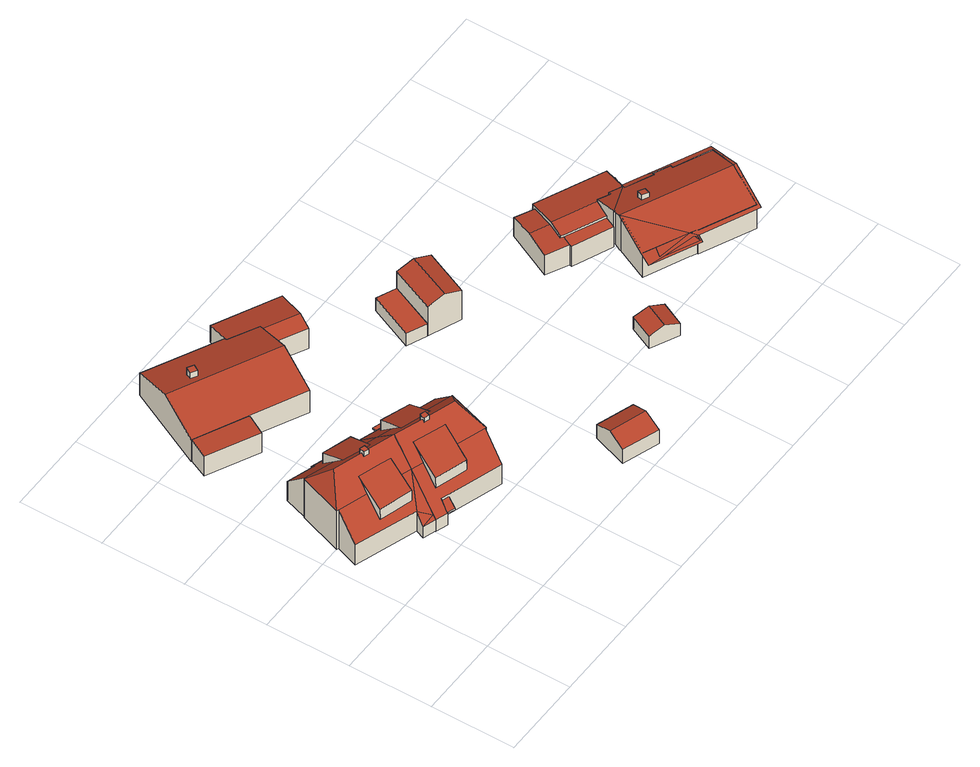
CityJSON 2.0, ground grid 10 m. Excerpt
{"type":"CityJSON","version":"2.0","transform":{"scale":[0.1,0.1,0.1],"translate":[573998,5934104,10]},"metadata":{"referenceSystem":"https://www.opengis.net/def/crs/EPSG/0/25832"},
"CityObjects":{
"building1":{"type":"Building","attributes":{"Grundfläche 2D":"108.742062","Grundhöhe NN":"11.982"},"children":["building1-1"],"geometry":[{"type":"Solid","lod":"3","boundaries":[[[[0,1,2,3,4]],[[5,6,7,8]],[[5,8,9,10,11,12,13,14,15,16,17]],[[18,10,9,19,20,17,16,21,22,23]],[[13,12,24,25,26,1,0,4,27,28,15,14]],[[27,29,30,26,25,31,32,28]],[[33,28,32]],[[34,33,35]],[[24,12,11]],[[35,33,32]],[[4,3,29,27]],[[2,1,26,30]],[[3,2,30,29]],[[8,7,19,9]],[[6,5,17,20]],[[7,6,20,19]],[[11,10,36,37]],[[24,11,37,38]],[[25,24,38,39]],[[31,25,39,40]],[[32,31,40,41]],[[35,32,41,42]],[[34,35,42,43]],[[21,16,15,28,33,34,43,44]],[[22,21,44,45]],[[23,22,45,46]],[[18,23,46,47]],[[10,18,47,36]],[[38,37,36,47,46,45,44,43,42,41,40,39]]]],"semantics":{"surfaces":[{"type":"RoofSurface"},{"type":"WallSurface"},{"type":"GroundSurface"}],"values":[[0,0,0,0,0,0,0,0,0,0,1,1,1,1,1,1,1,1,1,1,1,1,1,1,1,1,1,1,2]]}}]},
"building1-1":{"type":"BuildingInstallation","parents":["building1"],"geometry":[{"type":"MultiSurface","lod":"3","boundaries":[[[48,49,50,51,52]],[[49,53,13,54,50]],[[51,50,54,55]],[[55,14,56,48,52,51]],[[49,48,56,53]]],"semantics":{"surfaces":[{"type":"RoofSurface"},{"type":"WallSurface"}],"values":[0,1,1,1,1]}}]},
"building2":{"type":"Building","attributes":{"Grundfläche 2D":"108.473473","Grundhöhe NN":"11.900"},"children":["building2-1","building2-2","building2-3"],"geometry":[{"type":"Solid","lod":"3","boundaries":[[[[57,58,59,60,61,62,63,64]],[[65,66,67,68,69]],[[70,21,16,71,72,73,74,75,76,77]],[[75,74,61,60,59,58,57,78,71,16,15,79,80,81,82]],[[28,83,84,66,65,69,85,86,87,81,80,79,15]],[[88,89,90,86,85,91,92,83,28,34,93,94]],[[82,81,87]],[[72,71,78,57,64,63]],[[62,61,74,73]],[[63,62,73,72]],[[69,68,91,85]],[[84,83,92,67,66]],[[68,67,92,91]],[[34,28,15,16,21,95,96]],[[76,75,97,98]],[[77,76,98,99]],[[70,77,99,100]],[[70,100,95,21]],[[93,34,96,101]],[[102,103,88,94,93,101,104,105]],[[90,89,88,103,102,105,106,107]],[[86,90,107,108]],[[87,86,108,109]],[[82,87,109,110]],[[75,82,110,97]],[[99,98,97,110,109,108,107,106,105,104,101,96,95,100]]]],"semantics":{"surfaces":[{"type":"RoofSurface"},{"type":"WallSurface"},{"type":"GroundSurface"}],"values":[[0,0,0,0,0,0,0,1,1,1,1,1,1,1,1,1,1,1,1,1,1,1,1,1,1,2]]}}]},
"building2-1":{"type":"BuildingInstallation","parents":["building2"],"geometry":[{"type":"MultiSurface","lod":"3","boundaries":[[[111,112,113,114,115,116,117]],[[118,115,114,113,119,79]],[[120,117,116,115,118,121]],[[122,112,111,117,120,80]],[[113,112,122,119]]],"semantics":{"surfaces":[{"type":"RoofSurface"},{"type":"WallSurface"}],"values":[0,1,1,1,1]}}]},
"building2-2":{"type":"BuildingInstallation","parents":["building2"],"geometry":[{"type":"MultiSurface","lod":"3","boundaries":[[[123,124,125,126]],[[127,128,124,123]],[[125,129,130,126]],[[123,126,130,127]],[[124,128,129,125]],[[128,127,130,129]]],"semantics":{"surfaces":[{"type":"RoofSurface"},{"type":"WallSurface"},{"type":"OuterCeilingSurface"}],"values":[0,1,1,1,1,2]}}]},
"building2-3":{"type":"BuildingInstallation","parents":["building2"],"geometry":[{"type":"MultiSurface","lod":"3","boundaries":[[[131,103,132,133]],[[134,135,133,132]],[[135,136,131,133]],[[136,102,103,131]],[[102,134,132,103]],[[102,136,135,134]]],"semantics":{"surfaces":[{"type":"RoofSurface"},{"type":"WallSurface"},{"type":"OuterCeilingSurface"}],"values":[0,1,1,1,1,2]}}]},
"building3":{"type":"Building","attributes":{"Grundfläche 2D":"157.600382","Grundhöhe NN":"12.212"},"children":["building3-1"],"geometry":[{"type":"Solid","lod":"3","boundaries":[[[[137,138,139,140,141,142]],[[140,143,144,141]],[[145,146,147,148]],[[142,141,144,149,150]],[[137,142,150,151]],[[138,137,151,152]],[[139,138,152,153]],[[143,140,139,153,154]],[[147,155,149,144,143,154,156,148]],[[145,148,156,157]],[[146,145,157,158]],[[147,146,158,155]],[[150,149,155,158,157,156,154,153,152,151]]]],"semantics":{"surfaces":[{"type":"RoofSurface"},{"type":"WallSurface"},{"type":"GroundSurface"}],"values":[[0,0,0,1,1,1,1,1,1,1,1,1,2]]}}]},
"building3-1":{"type":"BuildingInstallation","parents":["building3"],"geometry":[{"type":"MultiSurface","lod":"3","boundaries":[[[159,160,161,162]],[[162,161,163,164]],[[159,162,164,165]],[[160,159,165,166]],[[161,160,166,163]]],"semantics":{"surfaces":[{"type":"RoofSurface"},{"type":"WallSurface"}],"values":[0,1,1,1,1]}}]},
"building4":{"type":"Building","attributes":{"Grundfläche 2D":"19.882182","Grundhöhe NN":"11.504"},"geometry":[{"type":"Solid","lod":"3","boundaries":[[[[167,168,169,170]],[[171,167,170,172]],[[172,170,169,173,174]],[[171,172,174,175]],[[168,167,171,175,176]],[[169,168,176,173]],[[174,173,176,175]]]],"semantics":{"surfaces":[{"type":"RoofSurface"},{"type":"WallSurface"},{"type":"GroundSurface"}],"values":[[0,0,1,1,1,1,2]]}}]},
"building5":{"type":"Building","attributes":{"Grundfläche 2D":"36.570232","Grundhöhe NN":"12.195"},"geometry":[{"type":"Solid","lod":"3","boundaries":[[[[177,178,179,138,137,142,180]],[[181,177,180,182]],[[142,137,151,150]],[[182,180,142,150,183]],[[181,182,183,184]],[[178,177,181,184,185]],[[179,178,185,186]],[[137,138,152,151]],[[138,179,186,152]],[[186,185,184,183,150,151,152]]]],"semantics":{"surfaces":[{"type":"RoofSurface"},{"type":"WallSurface"},{"type":"GroundSurface"}],"values":[[0,0,1,1,1,1,1,1,1,2]]}}]},
"building6":{"type":"Building","attributes":{"Grundfläche 2D":"14.653347","Grundhöhe NN":"11.382"},"geometry":[{"type":"Solid","lod":"3","boundaries":[[[[187,188,189,190]],[[191,192,190,189]],[[192,193,187,190]],[[193,194,188,187]],[[194,191,189,188]],[[194,193,192,191]]]],"semantics":{"surfaces":[{"type":"RoofSurface"},{"type":"WallSurface"},{"type":"GroundSurface"}],"values":[[0,1,1,1,1,2]]}}]},
"building7":{"type":"Building","attributes":{"Grundfläche 2D":"23.960905","Grundhöhe NN":"11.379"},"geometry":[{"type":"Solid","lod":"3","boundaries":[[[[195,196,197,198]],[[199,196,195,200]],[[198,197,192,191]],[[200,195,198,191,201]],[[199,200,201,202]],[[192,197,196,199,202]],[[191,192,202,201]]]],"semantics":{"surfaces":[{"type":"RoofSurface"},{"type":"WallSurface"},{"type":"GroundSurface"}],"values":[[0,0,1,1,1,1,2]]}}]},
"building8":{"type":"Building","attributes":{"Grundfläche 2D":"10.918274","Grundhöhe NN":"10.969"},"geometry":[{"type":"Solid","lod":"3","boundaries":[[[[203,204,205,206]],[[207,204,203,208]],[[206,205,209,210]],[[208,203,206,210,211]],[[207,208,211,212]],[[209,205,204,207,212]],[[211,210,209,212]]]],"semantics":{"surfaces":[{"type":"RoofSurface"},{"type":"WallSurface"},{"type":"GroundSurface"}],"values":[[0,0,1,1,1,1,2]]}}]},
"building9":{"type":"Building","attributes":{"Grundfläche 2D":"64.283424","Grundhöhe NN":"10.488"},"children":["building9-1"],"geometry":[{"type":"Solid","lod":"3","boundaries":[[[[213,214,215,216]],[[217,218,216,215,219,220,221]],[[222,223,224,225,226,227,228,229,230,231]],[[222,231,232,233,234]],[[235,217,221,236,237,238]],[[227,239,240,228]],[[229,228,240,241]],[[216,218,232,231,230,229,241,242,213]],[[235,234,233,232,218,217]],[[234,235,243,244,222]],[[223,222,244,245]],[[225,224,246,247]],[[248,239,227,226]],[[224,223,245,246]],[[226,225,247,248]],[[214,213,242,249]],[[219,215,214,249,250]],[[220,219,250,251]],[[220,236,221]],[[236,220,251,252,237]],[[238,237,252,253]],[[235,238,253,243]],[[240,239,248,247,246,245,244,243,253,252,251,250,249,242,241]]]],"semantics":{"surfaces":[{"type":"RoofSurface"},{"type":"WallSurface"},{"type":"GroundSurface"}],"values":[[0,0,0,0,0,1,1,1,1,1,1,1,1,1,1,1,1,1,1,1,1,1,2]]}}]},
"building9-1":{"type":"BuildingInstallation","parents":["building9"],"geometry":[{"type":"MultiSurface","lod":"3","boundaries":[[[254,255,256,257,258]],[[254,258,259,260]],[[257,256,261,262]],[[258,257,262,259]],[[261,256,255,254,260,263]],[[261,263,260,259,262]]],"semantics":{"surfaces":[{"type":"RoofSurface"},{"type":"WallSurface"},{"type":"OuterCeilingSurface"}],"values":[0,1,1,1,1,2]}}]},
"building10":{"type":"Building","attributes":{"Grundfläche 2D":"116.488617","Grundhöhe NN":"11.009"},"children":["building10-1"],"geometry":[{"type":"Solid","lod":"3","boundaries":[[[[264,265,266,267,268]],[[269,270,271,272,273,274]],[[269,274,269,270]],[[273,275,276,277,278,279,270,269,274]],[[280,273,272]],[[281,268,267,270,279,278,277,282,283]],[[284,269,279,285,286,287]],[[288,269,284,289]],[[290,291,292,293,274,288,289,294]],[[295,292,291,296]],[[297,298,295,296,299]],[[300,301,302,278,303,297,299,304]],[[305,302,301,306]],[[307,305,306,308]],[[309,307,308,310]],[[311,309,310,312]],[[313,311,312,314]],[[283,313,314,315]],[[281,283,315,316]],[[268,281,316,317]],[[264,268,317,318]],[[265,264,318,319]],[[266,265,319,320]],[[267,266,320,321]],[[285,267,321,286]],[[308,306,301,300,304,299,296,291,290,294,289,284,287,286,321,320,319,318,317,316,315,314,312,310]],[[279,270,267,285]],[[269,288,274,272,271,270]],[[270,279,269]],[[274,280,272]],[[280,274,273]],[[277,276,275,273,274,293,292,295,298,297,303,278]],[[307,309,311,313,283,282,277,278,302,305]]]],"semantics":{"surfaces":[{"type":"RoofSurface"},{"type":"WallSurface"},{"type":"GroundSurface"}],"values":[[0,0,0,0,0,0,1,1,1,1,1,1,1,1,1,1,1,1,1,1,1,1,1,1,1,2,0,0,0,0,0,0,0]]}}]},
"building10-1":{"type":"BuildingInstallation","parents":["building10"],"geometry":[{"type":"MultiSurface","lod":"3","boundaries":[[[322,323,324,325]],[[325,324,326,327]],[[322,325,327,328]],[[323,322,328,329]],[[324,323,329,326]]],"semantics":{"surfaces":[{"type":"RoofSurface"},{"type":"WallSurface"}],"values":[0,1,1,1,1]}}]}
},
"vertices":[
[82,184,91],[55,193,91],[44,160,72],[83,148,72],[93,180,91],[98,208,90],[110,240,72],[76,251,72],[64,219,91],[69,232,77],[33,244,77],[32,244,77],[39,213,104],[73,202,104],[79,200,104],[112,189,104],[121,215,77],[103,221,77],[42,271,48],[76,251,56],[110,240,56],[131,245,45],[76,265,43],[75,260,48],[14,192,77],[16,191,77],[50,180,77],[89,167,77],[103,162,77],[83,148,57],[44,160,57],[7,165,49],[80,140,49],[92,128,40],[91,124,36],[76,129,36],[33,244,20],[32,244,20],[14,192,20],[16,191,20],[7,165,20],[80,140,20],[76,129,20],[91,124,20],[131,245,20],[76,265,20],[75,260,20],[42,271,20],
[80,203,108],[74,205,108],[72,199,108],[78,197,108],[79,200,108],[74,205,100],[72,199,101],[78,197,101],[80,203,100],
[134,195,91],[137,194,91],[144,192,91],[161,186,91],[169,184,91],[180,216,72],[146,228,72],[139,209,83],[132,170,93],[123,173,93],[111,138,72],[149,126,72],[161,160,93],[186,227,44],[139,209,77],[146,228,56],[180,216,56],[173,197,77],[209,185,77],[218,211,49],[184,222,49],[135,197,89],[145,177,104],[152,175,104],[185,164,104],[210,185,77],[117,157,77],[121,167,87],[156,144,77],[191,132,77],[193,132,77],[109,130,48],[118,127,48],[182,106,48],[149,126,57],[111,138,57],[105,119,36],[105,121,38],[131,245,19],[91,124,19],[209,185,19],[218,211,19],[184,222,19],[186,227,19],[105,119,19],[109,130,34],[109,130,45],[105,121,19],[109,130,19],[118,127,19],[182,106,19],[191,132,19],[193,132,19],[210,185,19],
[152,175,108],[153,179,108],[147,181,108],[145,177,108],[145,175,108],[147,174,108],[151,173,108],[145,175,101],[147,181,100],[151,173,101],[147,174,101],[153,179,100],
[153,243,45],[152,238,45],[170,232,45],[171,237,45],[153,243,43],[152,238,43],[170,232,43],[171,237,43],
[118,127,45],[105,121,36],[115,117,36],[105,121,34],[115,117,34],[118,127,34],
[163,427,55],[164,430,54],[77,474,54],[53,427,72],[176,366,72],[197,409,55],[30,380,54],[153,319,54],[21,358,51],[80,328,51],[91,350,53],[31,380,53],[153,319,22],[197,409,22],[163,427,22],[164,430,22],[77,474,22],[30,380,22],[91,350,22],[31,380,22],[21,358,22],[80,328,22],
[95,416,77],[99,423,77],[92,427,77],[88,420,77],[92,427,66],[88,420,69],[95,416,69],[99,423,66],
[327,29,44],[334,49,35],[291,64,35],[284,43,44],[320,8,35],[277,23,35],[291,64,15],[277,23,15],[320,8,15],[334,49,15],
[233,385,57],[251,419,46],[177,456,46],[195,404,57],[225,369,51],[187,389,51],[187,389,22],[225,369,22],[251,419,22],[177,456,22],
[312,347,32],[289,294,32],[312,284,32],[335,337,32],[312,284,14],[335,337,14],[312,347,14],[289,294,14],
[331,276,64],[354,329,64],[335,337,57],[312,284,57],[373,321,57],[350,268,57],[350,268,14],[373,321,14],
[455,112,35],[442,84,35],[458,76,28],[471,104,28],[426,92,28],[439,120,28],[458,76,10],[471,104,10],[439,120,10],[426,92,10],
[503,283,32],[481,294,32],[468,266,37],[490,256,37],[485,236,35],[482,238,35],[454,238,34],[480,225,34],[485,235,35],[538,231,43],[552,224,43],[554,228,42],[569,221,42],[570,223,42],[571,223,42],[584,251,35],[505,287,35],[490,256,43],[489,254,43],[482,238,38],[485,236,38],[531,215,38],[531,215,35],[480,225,35],[479,222,35],[525,202,35],[571,223,5],[584,251,5],[505,287,5],[503,283,5],[531,215,5],[538,231,5],[552,224,5],[554,228,5],[569,221,5],[570,223,5],[481,294,5],[454,238,5],[480,225,5],[479,222,5],[525,202,5],
[572,216,32],[573,219,32],[584,241,32],[580,242,32],[568,218,32],[568,218,30],[572,216,30],[584,241,30],[580,242,30],[573,219,30],
[554,228,44],[552,224,46],[538,231,46],[525,202,58],[569,221,44],[521,191,62],[520,192,62],[502,153,46],[496,140,41],[557,121,43],[553,129,45],[559,120,43],[624,90,43],[645,135,62],[642,136,62],[521,192,62],[553,113,41],[570,223,43],[665,179,43],[571,223,43],[521,191,10],[526,201,58],[526,201,10],[521,192,10],[503,152,46],[503,152,10],[555,128,10],[561,125,10],[561,125,45],[555,128,45],[553,129,10],[561,124,45],[561,124,10],[623,95,45],[566,122,45],[623,95,10],[642,136,10],[659,173,10],[659,173,47],[641,134,61],[641,134,10],[617,193,46],[617,193,10],[619,197,45],[619,197,10],[600,206,45],[600,206,10],[599,203,46],[599,203,10],[568,218,45],[568,218,10],[571,223,10],[570,223,10],[569,221,10],[554,228,10],[552,224,10],[538,231,10],[525,202,10],
[560,183,66],[563,190,65],[556,194,65],[553,187,66],[556,194,56],[553,187,59],[560,183,59],[563,190,56]
]}
